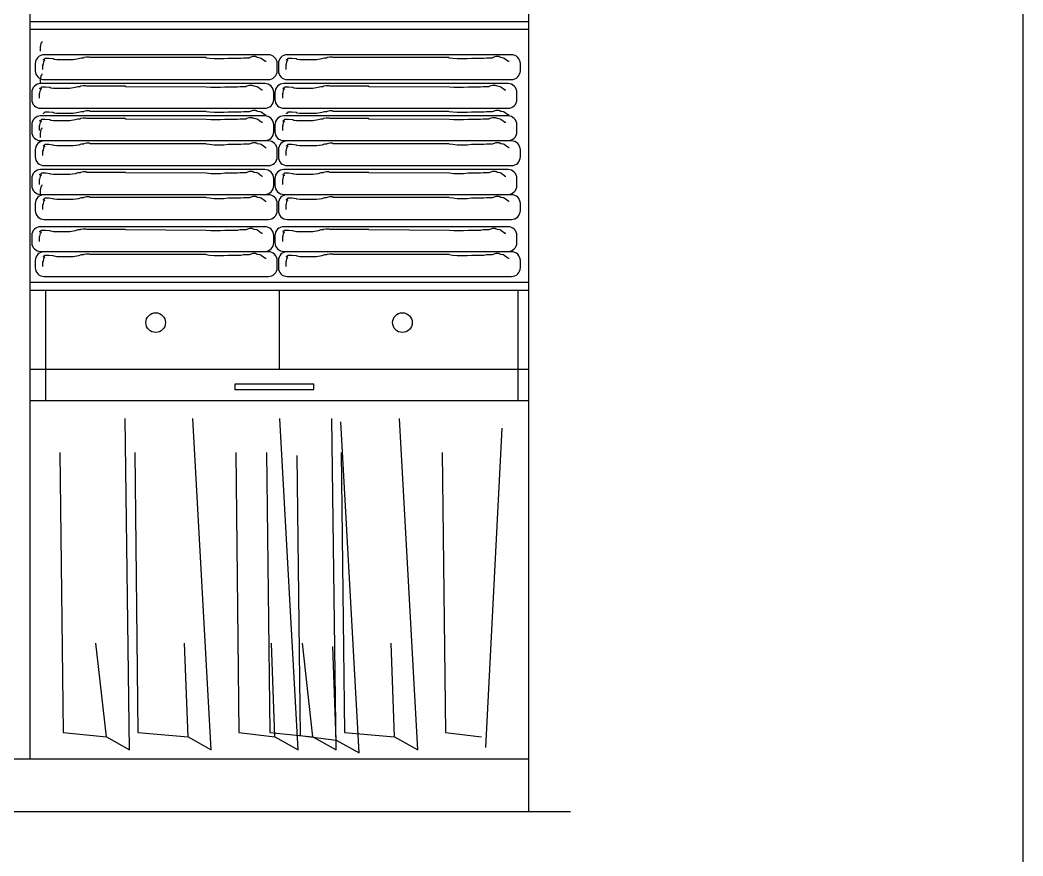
# Model space of a CAD drawing. Header units: millimetres. Extents: x 26866 to 57947, y 17126 to 36221.
# Drawn here: x 56042 to 57947, y 26163 to 27750 of the extents above; entities that cross this region are included whole.
import ezdxf

# ---------------------------------------------------------------- set-up
doc = ezdxf.new("R2010")
doc.units = ezdxf.units.MM
doc.layers.add('www.cad-blocks.net', color=7, linetype='Continuous')

# ---------------------------------------------------------------- blocks, each defined once
blk = doc.blocks.new('cupboard017')
for p, q in [((28061, 8111.4), (28061, 5311.4)), ((27114.3, 7811.4), (27114.3, 5411.4)), ((27114.3, 6811.4), (28061, 6811.4)), ((27114.3, 6796.4), (28061, 6796.4)), ((27114.3, 6316.4), (28061, 6316.4)), ((27114.3, 6301.4), (28061, 6301.4)), ((27144.3, 6301.4), (27144.3, 6091.4)), ((27587.7, 6301.4), (27587.7, 6151.4)), ((28041, 6301.4), (28041, 6091.4)), ((27114.3, 6151.4), (28061, 6151.4)), ((27114.3, 6091.4), (28061, 6091.4)), ((27303.7, 5428.7), (27295.6, 6057.6)), ((27458.9, 5428.7), (27424, 6057.6)), ((27623.9, 5428.7), (27589, 6057.6)), ((27695.9, 5428.7), (27687.9, 6057.6)), ((27851.1, 5428.7), (27816.2, 6057.6)), ((27740, 5422.6), (27705.1, 6051.5)), ((27980.5, 5433.1), (28011.5, 6039.4)), ((27171.7, 5993.1), (27177.8, 5461.8)), ((27313.5, 5993.1), (27319.5, 5461.8)), ((27505.4, 5993.1), (27511.4, 5461.8)), ((27563.9, 5993.1), (27570, 5461.8)), ((27621.5, 5987), (27627.5, 5455.7)), ((27705.7, 5993.1), (27711.8, 5461.8)), ((27897.6, 5993.1), (27903.6, 5461.8)), ((27259.7, 5453), (27239.8, 5631.2)), ((27414.9, 5453), (27408.4, 5631.2)), ((27579.9, 5453), (27573.4, 5631.2)), ((27651.9, 5453), (27632, 5631.2)), ((27696, 5446.9), (27689.6, 5625)), ((27807.1, 5453), (27800.6, 5631.2)), ((27177.8, 5461.8), (27259.7, 5453)), ((27259.7, 5453), (27303.7, 5428.7)), ((27319.5, 5461.8), (27414.9, 5453)), ((27414.9, 5453), (27458.9, 5428.7)), ((27511.4, 5461.8), (27579.9, 5453)), ((27570, 5461.8), (27651.9, 5453)), ((27579.9, 5453), (27623.9, 5428.7)), ((27627.5, 5455.7), (27696, 5446.9)), ((27651.9, 5453), (27695.9, 5428.7)), ((27696, 5446.9), (27740, 5422.6)), ((27711.8, 5461.8), (27807.1, 5453)), ((27807.1, 5453), (27851.1, 5428.7)), ((27903.6, 5461.8), (27972.1, 5453)), ((25181, 5411.4), (28061, 5411.4))]:
    blk.add_line(p, q)
for points in [[(27138, 6771.4), (27138, 6772.3), (27137.1, 6772.3), (27137.1, 6771.4), (27136.3, 6770.6), (27135.5, 6769.8), (27134.6, 6764.7), (27133.8, 6763), (27133.8, 6754.6)], [(27563, 6735.1), (27562.1, 6735.1), (27560.5, 6735.9), (27553.7, 6741), (27552, 6741.8), (27547, 6742.7), (27545.3, 6743.5), (27544.4, 6743.5), (27543.6, 6744.4), (27537.7, 6744.4), (27532.6, 6742.7), (27531, 6741.8), (27520, 6741.8), (27514.9, 6741), (27491.3, 6741), (27482.9, 6740.1), (27464.4, 6740.1), (27455.9, 6741), (27449.2, 6741.8), (27449.2, 6742.7), (27228.9, 6742.7), (27227.2, 6743.5), (27222.2, 6743.5), (27217.1, 6742.7), (27216.3, 6741.8), (27212.1, 6741.8), (27207, 6740.1), (27196.9, 6738.5), (27165.7, 6738.5), (27160.6, 6739.3), (27159, 6740.1), (27150.5, 6741), (27142.9, 6741), (27141.2, 6739.3), (27139.6, 6738.5), (27139.6, 6737.6)], [(28024.7, 6735.1), (28023.8, 6735.1), (28022.1, 6735.9), (28015.4, 6741), (28013.7, 6741.8), (28008.6, 6742.7), (28007, 6743.5), (28006.1, 6743.5), (28005.3, 6744.4), (27999.4, 6744.4), (27994.3, 6742.7), (27992.6, 6741.8), (27981.7, 6741.8), (27976.6, 6741), (27953, 6741), (27944.6, 6740.1), (27926, 6740.1), (27917.6, 6741), (27910.9, 6741.8), (27910.9, 6742.7), (27690.6, 6742.7), (27688.9, 6743.5), (27683.8, 6743.5), (27678.8, 6742.7), (27677.9, 6741.8), (27673.7, 6741.8), (27668.7, 6740.1), (27658.6, 6738.5), (27627.4, 6738.5), (27622.3, 6739.3), (27620.6, 6740.1), (27612.2, 6741), (27604.6, 6741), (27602.9, 6739.3), (27601.2, 6738.5), (27601.2, 6737.6)], [(27142.9, 6736.8), (27142.9, 6737.6), (27142.1, 6737.6), (27142.1, 6736.8), (27141.2, 6735.9), (27140.4, 6735.1), (27139.6, 6730), (27138.7, 6728.3), (27138.7, 6719.9)], [(27604.6, 6736.8), (27604.6, 6737.6), (27603.8, 6737.6), (27603.8, 6736.8), (27602.9, 6735.9), (27602.1, 6735.1), (27601.2, 6730), (27600.4, 6728.3), (27600.4, 6719.9)], [(27138, 6710), (27138, 6710.9), (27137.1, 6710.9), (27137.1, 6710), (27136.3, 6709.2), (27135.5, 6708.3), (27134.6, 6703.3), (27133.8, 6701.6), (27133.8, 6693.2)], [(27556.5, 6680.6), (27555.7, 6680.6), (27554, 6681.4), (27547.2, 6686.4), (27545.5, 6687.3), (27540.5, 6688.1), (27538.8, 6689), (27538, 6689), (27537.1, 6689.8), (27531.2, 6689.8), (27526.2, 6688.1), (27524.5, 6687.3), (27513.5, 6687.3), (27508.5, 6686.4), (27484.9, 6686.4), (27476.4, 6685.6), (27457.9, 6685.6), (27449.5, 6686.4), (27296.3, 6687.3), (27296.3, 6688.1), (27222.4, 6688.1), (27220.7, 6689), (27215.7, 6689), (27210.6, 6688.1), (27209.8, 6687.3), (27205.6, 6687.3), (27200.5, 6685.6), (27190.4, 6683.9), (27159.2, 6683.9), (27154.2, 6684.8), (27152.5, 6685.6), (27144, 6686.4), (27136.5, 6686.4), (27134.8, 6684.8), (27133.1, 6683.9), (27133.1, 6683.1)], [(28018.2, 6680.6), (28017.3, 6680.6), (28015.7, 6681.4), (28008.9, 6686.4), (28007.2, 6687.3), (28002.2, 6688.1), (28000.5, 6689), (27999.6, 6689), (27998.8, 6689.8), (27992.9, 6689.8), (27987.8, 6688.1), (27986.2, 6687.3), (27975.2, 6687.3), (27970.1, 6686.4), (27946.5, 6686.4), (27938.1, 6685.6), (27919.6, 6685.6), (27911.1, 6686.4), (27758, 6687.3), (27758, 6688.1), (27684.1, 6688.1), (27682.4, 6689), (27677.4, 6689), (27672.3, 6688.1), (27671.5, 6687.3), (27667.3, 6687.3), (27662.2, 6685.6), (27652.1, 6683.9), (27620.9, 6683.9), (27615.8, 6684.8), (27614.1, 6685.6), (27605.7, 6686.4), (27598.1, 6686.4), (27596.4, 6684.8), (27594.8, 6683.9), (27594.8, 6683.1)], [(27136.5, 6682.2), (27136.5, 6683.1), (27135.6, 6683.1), (27135.6, 6682.2), (27134.8, 6681.4), (27133.9, 6680.6), (27133.1, 6675.5), (27132.2, 6673.8), (27132.2, 6665.4)], [(27598.1, 6682.2), (27598.1, 6683.1), (27597.3, 6683.1), (27597.3, 6682.2), (27596.4, 6681.4), (27595.6, 6680.6), (27594.8, 6675.5), (27593.9, 6673.8), (27593.9, 6665.4)], [(27556.5, 6619.1), (27555.7, 6619.1), (27554, 6620), (27547.2, 6625), (27545.5, 6625.9), (27540.5, 6626.7), (27538.8, 6627.6), (27538, 6627.6), (27537.1, 6628.4), (27531.2, 6628.4), (27526.2, 6626.7), (27524.5, 6625.9), (27513.5, 6625.9), (27508.5, 6625), (27484.9, 6625), (27476.4, 6624.2), (27457.9, 6624.2), (27449.5, 6625), (27296.3, 6625.9), (27296.3, 6626.7), (27222.4, 6626.7), (27220.7, 6627.6), (27215.7, 6627.6), (27210.6, 6626.7), (27209.8, 6625.9), (27205.6, 6625.9), (27200.5, 6624.2), (27190.4, 6622.5), (27159.2, 6622.5), (27154.2, 6623.3), (27152.5, 6624.2), (27144, 6625), (27136.5, 6625), (27134.8, 6623.3), (27133.1, 6622.5), (27133.1, 6621.7)], [(27563, 6633.1), (27562.1, 6633.1), (27560.5, 6633.9), (27553.7, 6639), (27552, 6639.8), (27547, 6640.6), (27545.3, 6641.5), (27544.4, 6641.5), (27543.6, 6642.3), (27537.7, 6642.3), (27532.6, 6640.6), (27531, 6639.8), (27520, 6639.8), (27514.9, 6639), (27491.3, 6639), (27482.9, 6638.1), (27464.4, 6638.1), (27455.9, 6639), (27449.2, 6639.8), (27449.2, 6640.6), (27228.9, 6640.6), (27227.2, 6641.5), (27222.2, 6641.5), (27217.1, 6640.6), (27216.3, 6639.8), (27212.1, 6639.8), (27207, 6638.1), (27196.9, 6636.4), (27165.7, 6636.4), (27160.6, 6637.3), (27159, 6638.1), (27150.5, 6639), (27142.9, 6639), (27141.2, 6637.3), (27139.6, 6636.4), (27139.6, 6635.6)], [(28018.2, 6619.1), (28017.3, 6619.1), (28015.7, 6620), (28008.9, 6625), (28007.2, 6625.9), (28002.2, 6626.7), (28000.5, 6627.6), (27999.6, 6627.6), (27998.8, 6628.4), (27992.9, 6628.4), (27987.8, 6626.7), (27986.2, 6625.9), (27975.2, 6625.9), (27970.1, 6625), (27946.5, 6625), (27938.1, 6624.2), (27919.6, 6624.2), (27911.1, 6625), (27758, 6625.9), (27758, 6626.7), (27684.1, 6626.7), (27682.4, 6627.6), (27677.4, 6627.6), (27672.3, 6626.7), (27671.5, 6625.9), (27667.3, 6625.9), (27662.2, 6624.2), (27652.1, 6622.5), (27620.9, 6622.5), (27615.8, 6623.3), (27614.1, 6624.2), (27605.7, 6625), (27598.1, 6625), (27596.4, 6623.3), (27594.8, 6622.5), (27594.8, 6621.7)], [(28024.7, 6633.1), (28023.8, 6633.1), (28022.1, 6633.9), (28015.4, 6639), (28013.7, 6639.8), (28008.6, 6640.6), (28007, 6641.5), (28006.1, 6641.5), (28005.3, 6642.3), (27999.4, 6642.3), (27994.3, 6640.6), (27992.6, 6639.8), (27981.7, 6639.8), (27976.6, 6639), (27953, 6639), (27944.6, 6638.1), (27926, 6638.1), (27917.6, 6639), (27910.9, 6639.8), (27910.9, 6640.6), (27690.6, 6640.6), (27688.9, 6641.5), (27683.8, 6641.5), (27678.8, 6640.6), (27677.9, 6639.8), (27673.7, 6639.8), (27668.7, 6638.1), (27658.6, 6636.4), (27627.4, 6636.4), (27622.3, 6637.3), (27620.6, 6638.1), (27612.2, 6639), (27604.6, 6639), (27602.9, 6637.3), (27601.2, 6636.4), (27601.2, 6635.6)], [(27136.5, 6620.8), (27136.5, 6621.7), (27135.6, 6621.7), (27135.6, 6620.8), (27134.8, 6620), (27133.9, 6619.1), (27133.1, 6614.1), (27132.2, 6612.4), (27132.2, 6604)], [(27138, 6608), (27138, 6608.8), (27137.1, 6608.8), (27137.1, 6608), (27136.3, 6607.2), (27135.5, 6606.3), (27134.6, 6601.3), (27133.8, 6599.6), (27133.8, 6591.2)], [(27598.1, 6620.8), (27598.1, 6621.7), (27597.3, 6621.7), (27597.3, 6620.8), (27596.4, 6620), (27595.6, 6619.1), (27594.8, 6614.1), (27593.9, 6612.4), (27593.9, 6604)], [(27142.9, 6573.3), (27142.9, 6574.2), (27142.1, 6574.2), (27142.1, 6573.3), (27141.2, 6572.5), (27140.4, 6571.6), (27139.6, 6566.6), (27138.7, 6564.9), (27138.7, 6556.5)], [(27563, 6571.6), (27562.1, 6571.6), (27560.5, 6572.5), (27553.7, 6577.5), (27552, 6578.4), (27547, 6579.2), (27545.3, 6580.1), (27544.4, 6580.1), (27543.6, 6580.9), (27537.7, 6580.9), (27532.6, 6579.2), (27531, 6578.4), (27520, 6578.4), (27514.9, 6577.5), (27491.3, 6577.5), (27482.9, 6576.7), (27464.4, 6576.7), (27455.9, 6577.5), (27449.2, 6578.4), (27449.2, 6579.2), (27228.9, 6579.2), (27227.2, 6580.1), (27222.2, 6580.1), (27217.1, 6579.2), (27216.3, 6578.4), (27212.1, 6578.4), (27207, 6576.7), (27196.9, 6575), (27165.7, 6575), (27160.6, 6575.9), (27159, 6576.7), (27150.5, 6577.5), (27142.9, 6577.5), (27141.2, 6575.9), (27139.6, 6575), (27139.6, 6574.2)], [(27604.6, 6573.3), (27604.6, 6574.2), (27603.8, 6574.2), (27603.8, 6573.3), (27602.9, 6572.5), (27602.1, 6571.6), (27601.2, 6566.6), (27600.4, 6564.9), (27600.4, 6556.5)], [(28024.7, 6571.6), (28023.8, 6571.6), (28022.1, 6572.5), (28015.4, 6577.5), (28013.7, 6578.4), (28008.6, 6579.2), (28007, 6580.1), (28006.1, 6580.1), (28005.3, 6580.9), (27999.4, 6580.9), (27994.3, 6579.2), (27992.6, 6578.4), (27981.7, 6578.4), (27976.6, 6577.5), (27953, 6577.5), (27944.6, 6576.7), (27926, 6576.7), (27917.6, 6577.5), (27910.9, 6578.4), (27910.9, 6579.2), (27690.6, 6579.2), (27688.9, 6580.1), (27683.8, 6580.1), (27678.8, 6579.2), (27677.9, 6578.4), (27673.7, 6578.4), (27668.7, 6576.7), (27658.6, 6575), (27627.4, 6575), (27622.3, 6575.9), (27620.6, 6576.7), (27612.2, 6577.5), (27604.6, 6577.5), (27602.9, 6575.9), (27601.2, 6575), (27601.2, 6574.2)], [(27136.5, 6518.8), (27136.5, 6519.6), (27135.6, 6519.6), (27135.6, 6518.8), (27134.8, 6518), (27133.9, 6517.1), (27133.1, 6512.1), (27132.2, 6510.4), (27132.2, 6502)], [(27556.5, 6517.1), (27555.7, 6517.1), (27554, 6518), (27547.2, 6523), (27545.5, 6523.9), (27540.5, 6524.7), (27538.8, 6525.5), (27538, 6525.5), (27537.1, 6526.4), (27531.2, 6526.4), (27526.2, 6524.7), (27524.5, 6523.9), (27513.5, 6523.9), (27508.5, 6523), (27484.9, 6523), (27476.4, 6522.2), (27457.9, 6522.2), (27449.5, 6523), (27296.3, 6523.9), (27296.3, 6524.7), (27222.4, 6524.7), (27220.7, 6525.5), (27215.7, 6525.5), (27210.6, 6524.7), (27209.8, 6523.9), (27205.6, 6523.9), (27200.5, 6522.2), (27190.4, 6520.5), (27159.2, 6520.5), (27154.2, 6521.3), (27152.5, 6522.2), (27144, 6523), (27136.5, 6523), (27134.8, 6521.3), (27133.1, 6520.5), (27133.1, 6519.6)], [(27598.1, 6518.8), (27598.1, 6519.6), (27597.3, 6519.6), (27597.3, 6518.8), (27596.4, 6518), (27595.6, 6517.1), (27594.8, 6512.1), (27593.9, 6510.4), (27593.9, 6502)], [(28018.2, 6517.1), (28017.3, 6517.1), (28015.7, 6518), (28008.9, 6523), (28007.2, 6523.9), (28002.2, 6524.7), (28000.5, 6525.5), (27999.6, 6525.5), (27998.8, 6526.4), (27992.9, 6526.4), (27987.8, 6524.7), (27986.2, 6523.9), (27975.2, 6523.9), (27970.1, 6523), (27946.5, 6523), (27938.1, 6522.2), (27919.6, 6522.2), (27911.1, 6523), (27758, 6523.9), (27758, 6524.7), (27684.1, 6524.7), (27682.4, 6525.5), (27677.4, 6525.5), (27672.3, 6524.7), (27671.5, 6523.9), (27667.3, 6523.9), (27662.2, 6522.2), (27652.1, 6520.5), (27620.9, 6520.5), (27615.8, 6521.3), (27614.1, 6522.2), (27605.7, 6523), (27598.1, 6523), (27596.4, 6521.3), (27594.8, 6520.5), (27594.8, 6519.6)], [(27138, 6499.7), (27138, 6500.5), (27137.1, 6500.5), (27137.1, 6499.7), (27136.3, 6498.8), (27135.5, 6498), (27134.6, 6492.9), (27133.8, 6491.3), (27133.8, 6482.8)], [(27563, 6469.6), (27562.1, 6469.6), (27560.5, 6470.5), (27553.7, 6475.5), (27552, 6476.4), (27547, 6477.2), (27545.3, 6478), (27544.4, 6478), (27543.6, 6478.9), (27537.7, 6478.9), (27532.6, 6477.2), (27531, 6476.4), (27520, 6476.4), (27514.9, 6475.5), (27491.3, 6475.5), (27482.9, 6474.7), (27464.4, 6474.7), (27455.9, 6475.5), (27449.2, 6476.4), (27449.2, 6477.2), (27228.9, 6477.2), (27227.2, 6478), (27222.2, 6478), (27217.1, 6477.2), (27216.3, 6476.4), (27212.1, 6476.4), (27207, 6474.7), (27196.9, 6473), (27165.7, 6473), (27160.6, 6473.8), (27159, 6474.7), (27150.5, 6475.5), (27142.9, 6475.5), (27141.2, 6473.8), (27139.6, 6473), (27139.6, 6472.1)], [(28024.7, 6469.6), (28023.8, 6469.6), (28022.1, 6470.5), (28015.4, 6475.5), (28013.7, 6476.4), (28008.6, 6477.2), (28007, 6478), (28006.1, 6478), (28005.3, 6478.9), (27999.4, 6478.9), (27994.3, 6477.2), (27992.6, 6476.4), (27981.7, 6476.4), (27976.6, 6475.5), (27953, 6475.5), (27944.6, 6474.7), (27926, 6474.7), (27917.6, 6475.5), (27910.9, 6476.4), (27910.9, 6477.2), (27690.6, 6477.2), (27688.9, 6478), (27683.8, 6478), (27678.8, 6477.2), (27677.9, 6476.4), (27673.7, 6476.4), (27668.7, 6474.7), (27658.6, 6473), (27627.4, 6473), (27622.3, 6473.8), (27620.6, 6474.7), (27612.2, 6475.5), (27604.6, 6475.5), (27602.9, 6473.8), (27601.2, 6473), (27601.2, 6472.1)], [(27142.9, 6471.3), (27142.9, 6472.1), (27142.1, 6472.1), (27142.1, 6471.3), (27141.2, 6470.5), (27140.4, 6469.6), (27139.6, 6464.6), (27138.7, 6462.9), (27138.7, 6454.5)], [(27604.6, 6471.3), (27604.6, 6472.1), (27603.8, 6472.1), (27603.8, 6471.3), (27602.9, 6470.5), (27602.1, 6469.6), (27601.2, 6464.6), (27600.4, 6462.9), (27600.4, 6454.5)], [(27556.5, 6408.8), (27555.7, 6408.8), (27554, 6409.6), (27547.2, 6414.7), (27545.5, 6415.5), (27540.5, 6416.4), (27538.8, 6417.2), (27538, 6417.2), (27537.1, 6418), (27531.2, 6418), (27526.2, 6416.4), (27524.5, 6415.5), (27513.5, 6415.5), (27508.5, 6414.7), (27484.9, 6414.7), (27476.4, 6413.8), (27457.9, 6413.8), (27449.5, 6414.7), (27296.3, 6415.5), (27296.3, 6416.4), (27222.4, 6416.4), (27220.7, 6417.2), (27215.7, 6417.2), (27210.6, 6416.4), (27209.8, 6415.5), (27205.6, 6415.5), (27200.5, 6413.8), (27190.4, 6412.1), (27159.2, 6412.1), (27154.2, 6413), (27152.5, 6413.8), (27144, 6414.7), (27136.5, 6414.7), (27134.8, 6413), (27133.1, 6412.1), (27133.1, 6411.3)], [(28018.2, 6408.8), (28017.3, 6408.8), (28015.7, 6409.6), (28008.9, 6414.7), (28007.2, 6415.5), (28002.2, 6416.4), (28000.5, 6417.2), (27999.6, 6417.2), (27998.8, 6418), (27992.9, 6418), (27987.8, 6416.4), (27986.2, 6415.5), (27975.2, 6415.5), (27970.1, 6414.7), (27946.5, 6414.7), (27938.1, 6413.8), (27919.6, 6413.8), (27911.1, 6414.7), (27758, 6415.5), (27758, 6416.4), (27684.1, 6416.4), (27682.4, 6417.2), (27677.4, 6417.2), (27672.3, 6416.4), (27671.5, 6415.5), (27667.3, 6415.5), (27662.2, 6413.8), (27652.1, 6412.1), (27620.9, 6412.1), (27615.8, 6413), (27614.1, 6413.8), (27605.7, 6414.7), (27598.1, 6414.7), (27596.4, 6413), (27594.8, 6412.1), (27594.8, 6411.3)], [(27136.5, 6410.5), (27136.5, 6411.3), (27135.6, 6411.3), (27135.6, 6410.5), (27134.8, 6409.6), (27133.9, 6408.8), (27133.1, 6403.7), (27132.2, 6402), (27132.2, 6393.6)], [(27598.1, 6410.5), (27598.1, 6411.3), (27597.3, 6411.3), (27597.3, 6410.5), (27596.4, 6409.6), (27595.6, 6408.8), (27594.8, 6403.7), (27593.9, 6402), (27593.9, 6393.6)], [(27142.9, 6363), (27142.9, 6363.8), (27142.1, 6363.8), (27142.1, 6363), (27141.2, 6362.1), (27140.4, 6361.3), (27139.6, 6356.2), (27138.7, 6354.5), (27138.7, 6346.1)], [(27563, 6361.3), (27562.1, 6361.3), (27560.5, 6362.1), (27553.7, 6367.2), (27552, 6368), (27547, 6368.9), (27545.3, 6369.7), (27544.4, 6369.7), (27543.6, 6370.6), (27537.7, 6370.6), (27532.6, 6368.9), (27531, 6368), (27520, 6368), (27514.9, 6367.2), (27491.3, 6367.2), (27482.9, 6366.3), (27464.4, 6366.3), (27455.9, 6367.2), (27449.2, 6368), (27449.2, 6368.9), (27228.9, 6368.9), (27227.2, 6369.7), (27222.2, 6369.7), (27217.1, 6368.9), (27216.3, 6368), (27212.1, 6368), (27207, 6366.3), (27196.9, 6364.7), (27165.7, 6364.7), (27160.6, 6365.5), (27159, 6366.3), (27150.5, 6367.2), (27142.9, 6367.2), (27141.2, 6365.5), (27139.6, 6364.7), (27139.6, 6363.8)], [(27604.6, 6363), (27604.6, 6363.8), (27603.8, 6363.8), (27603.8, 6363), (27602.9, 6362.1), (27602.1, 6361.3), (27601.2, 6356.2), (27600.4, 6354.5), (27600.4, 6346.1)], [(28024.7, 6361.3), (28023.8, 6361.3), (28022.1, 6362.1), (28015.4, 6367.2), (28013.7, 6368), (28008.6, 6368.9), (28007, 6369.7), (28006.1, 6369.7), (28005.3, 6370.6), (27999.4, 6370.6), (27994.3, 6368.9), (27992.6, 6368), (27981.7, 6368), (27976.6, 6367.2), (27953, 6367.2), (27944.6, 6366.3), (27926, 6366.3), (27917.6, 6367.2), (27910.9, 6368), (27910.9, 6368.9), (27690.6, 6368.9), (27688.9, 6369.7), (27683.8, 6369.7), (27678.8, 6368.9), (27677.9, 6368), (27673.7, 6368), (27668.7, 6366.3), (27658.6, 6364.7), (27627.4, 6364.7), (27622.3, 6365.5), (27620.6, 6366.3), (27612.2, 6367.2), (27604.6, 6367.2), (27602.9, 6365.5), (27601.2, 6364.7), (27601.2, 6363.8)]]:
    blk.add_lwpolyline(points)
for points in [[(27567.3, 6747.9), (27141.5, 6747.9, 0.414214), (27124.7, 6731.1), (27124.7, 6717.7, 0.414214), (27141.5, 6700.9), (27567.3, 6700.9, 0.414214), (27584.1, 6717.7), (27584.1, 6731.1, 0.414214)], [(28029, 6747.9), (27603.2, 6747.9, 0.414214), (27586.4, 6731.1), (27586.4, 6717.7, 0.414214), (27603.2, 6700.9), (28029, 6700.9, 0.414214), (28045.8, 6717.7), (28045.8, 6731.1, 0.414214)], [(27560.8, 6693.3), (27135, 6693.3, 0.414214), (27118.2, 6676.5), (27118.2, 6663.2, 0.414214), (27135, 6646.4), (27560.8, 6646.4, 0.414214), (27577.6, 6663.2), (27577.6, 6676.5, 0.414214)], [(28022.5, 6693.3), (27596.7, 6693.3, 0.414214), (27579.9, 6676.5), (27579.9, 6663.2, 0.414214), (27596.7, 6646.4), (28022.5, 6646.4, 0.414214), (28039.3, 6663.2), (28039.3, 6676.5, 0.414214)], [(27560.8, 6631.9), (27135, 6631.9, 0.414214), (27118.2, 6615.1), (27118.2, 6601.8, 0.414214), (27135, 6585), (27560.8, 6585, 0.414214), (27577.6, 6601.8), (27577.6, 6615.1, 0.414214)], [(28022.5, 6631.9), (27596.7, 6631.9, 0.414214), (27579.9, 6615.1), (27579.9, 6601.8, 0.414214), (27596.7, 6585), (28022.5, 6585, 0.414214), (28039.3, 6601.8), (28039.3, 6615.1, 0.414214)], [(27567.3, 6584.4), (27141.5, 6584.4, 0.414214), (27124.7, 6567.6), (27124.7, 6554.3, 0.414214), (27141.5, 6537.5), (27567.3, 6537.5, 0.414214), (27584.1, 6554.3), (27584.1, 6567.6, 0.414214)], [(28029, 6584.4), (27603.2, 6584.4, 0.414214), (27586.4, 6567.6), (27586.4, 6554.3, 0.414214), (27603.2, 6537.5), (28029, 6537.5, 0.414214), (28045.8, 6554.3), (28045.8, 6567.6, 0.414214)], [(27560.8, 6529.9), (27135, 6529.9, 0.414214), (27118.2, 6513.1), (27118.2, 6499.8, 0.414214), (27135, 6483), (27560.8, 6483, 0.414214), (27577.6, 6499.8), (27577.6, 6513.1, 0.414214)], [(28022.5, 6529.9), (27596.7, 6529.9, 0.414214), (27579.9, 6513.1), (27579.9, 6499.8, 0.414214), (27596.7, 6483), (28022.5, 6483, 0.414214), (28039.3, 6499.8), (28039.3, 6513.1, 0.414214)], [(27567.3, 6482.4), (27141.5, 6482.4, 0.414214), (27124.7, 6465.6), (27124.7, 6452.3, 0.414214), (27141.5, 6435.5), (27567.3, 6435.5, 0.414214), (27584.1, 6452.3), (27584.1, 6465.6, 0.414214)], [(28029, 6482.4), (27603.2, 6482.4, 0.414214), (27586.4, 6465.6), (27586.4, 6452.3, 0.414214), (27603.2, 6435.5), (28029, 6435.5, 0.414214), (28045.8, 6452.3), (28045.8, 6465.6, 0.414214)], [(27560.8, 6421.6), (27135, 6421.6, 0.414214), (27118.2, 6404.8), (27118.2, 6391.4, 0.414214), (27135, 6374.6), (27560.8, 6374.6, 0.414214), (27577.6, 6391.4), (27577.6, 6404.8, 0.414214)], [(28022.5, 6421.6), (27596.7, 6421.6, 0.414214), (27579.9, 6404.8), (27579.9, 6391.4, 0.414214), (27596.7, 6374.6), (28022.5, 6374.6, 0.414214), (28039.3, 6391.4), (28039.3, 6404.8, 0.414214)], [(27567.3, 6374.1), (27141.5, 6374.1, 0.414214), (27124.7, 6357.3), (27124.7, 6343.9, 0.414214), (27141.5, 6327.1), (27567.3, 6327.1, 0.414214), (27584.1, 6343.9), (27584.1, 6357.3, 0.414214)], [(28029, 6374.1), (27603.2, 6374.1, 0.414214), (27586.4, 6357.3), (27586.4, 6343.9, 0.414214), (27603.2, 6327.1), (28029, 6327.1, 0.414214), (28045.8, 6343.9), (28045.8, 6357.3, 0.414214)]]:
    blk.add_lwpolyline(points, format="xyb", close=True)
blk.add_lwpolyline([(27503.7, 6112.6), (27653.7, 6112.6), (27653.7, 6122.6), (27503.7, 6122.6)], close=True)
at = {"linetype": 'ByBlock'}
for centre in [(27353.4, 6239.5), (27821.9, 6239.5)]:
    blk.add_circle(centre, 18.7, dxfattribs=at)
blk = doc.blocks.new('FORMAT')
at = {"layer": 'www.cad-blocks.net', "color": 155, "true_color": 0x546d8e}
blk.add_line((57946.5, 36221.3), (57946.5, 17126.4), dxfattribs=at)

msp = doc.modelspace()

# ---------------------------------------------------------------- linework, layer by layer
msp.add_line((53896.2, 26247.6), (57087.4, 26247.6))

# ---------------------------------------------------------------- block references
msp.add_blockref('cupboard017', (28946.4, 20936.2))
at = {"layer": 'www.cad-blocks.net'}
msp.add_blockref('FORMAT', (0, 0), dxfattribs=at)

doc.saveas('drawing.dxf')
